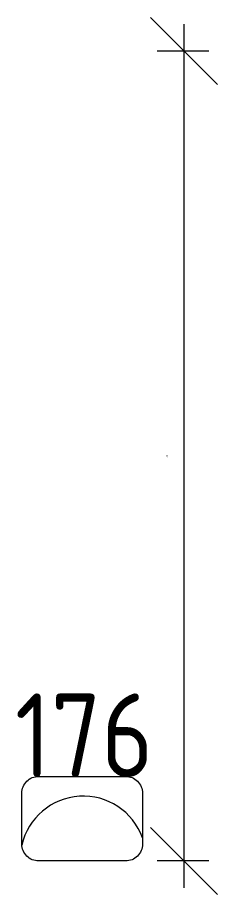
# Model space of a CAD drawing. Header units: millimetres. Extents: x 3050 to 430575, y -569542 to 36130.
# Drawn here: x 320360 to 320957, y -475472 to -472852 of the extents above; entities that cross this region are included whole.
import ezdxf

# ---------------------------------------------------------------- set-up
doc = ezdxf.new("R2010")
doc.units = ezdxf.units.MM
doc.layers.add('ТХ', color=5, linetype='Continuous', lineweight=5)
doc.layers.add('Уточнения', color=210, linetype='Continuous', lineweight=20)
doc.layers.add('ТХ_№ПОЗ', color=7, linetype='Continuous')
doc.styles.add('GOST Common_2', font='GOST_Common.ttf', dxfattribs={"width": 0.9, "height": 250})
doc.styles.add('GOST Common_3', font='GOST_Common.ttf', dxfattribs={"width": 0.9, "height": 2.5})
doc.dimstyles.new('TX-100', dxfattribs={"dimtxt": 200, "dimasz": 200, "dimexe": 80, "dimexo": 0, "dimgap": 50, "dimtad": 1, "dimtoh": 1, "dimdec": 0, "dimrnd": 10, "dimzin": 12, "dimtxsty": 'GOST Common_3', "dimblk": 'OBLIQUE', "dimcen": 1.5, "dimdle": 80, "dimclrd": 256, "dimclre": 256, "dimclrt": 256, "dimadec": 0, "dimazin": 0, "dimtfac": 1, "dimtdec": 0, "dimtmove": 0, "dimatfit": 3, "dimfxl": 1, "dimlwd": -1, "dimlwe": 15, "dimarcsym": 0})

# ---------------------------------------------------------------- blocks, each defined once
blk = doc.blocks.new('Электросушитель')
at = {"layer": 'ТХ'}
blk.add_lwpolyline([(14845.2, 10699.4), (15105, 10699.4, -0.414214), (15155, 10649.4), (15155, 10496.6, -0.414214), (15105, 10446.6), (14845.2, 10446.6, -0.414214), (14795.2, 10496.6), (14795.2, 10649.4, -0.414214)], format="xyb", close=True, dxfattribs=at)
blk.add_arc((14978.3, 10452.8), 187.6, 19.6167, 167.3478, dxfattribs=at)
blk = doc.blocks.new('_Oblique')
at = {"color": 0, "linetype": 'ByBlock', "lineweight": -2}
blk.add_line((-0.5, -0.5), (0.5, 0.5), dxfattribs=at)
blk = doc.blocks.new('*D12141')
at = {"layer": 'Defpoints', "color": 0, "transparency": 16777216}
for p in [(520716.6, -289632.2), (520641.8, -292051.9), (520716.6, -292051.9)]:
    blk.add_point(p, dxfattribs=at)
at = {"layer": 'ТХ', "transparency": 16777216}
blk.add_line((520641.8, -289552.2), (520641.8, -292131.9), dxfattribs=at)
at = {"layer": 'ТХ', "lineweight": 15, "transparency": 16777216}
for p, q in [((520716.6, -289632.2), (520561.8, -289632.2)), ((520716.6, -292051.9), (520561.8, -292051.9))]:
    blk.add_line(p, q, dxfattribs=at)
at = {"layer": 'ТХ', "transparency": 16777216, "xscale": 200, "yscale": 200, "zscale": 200}
for p, rotation in [((520641.8, -289632.2), 90), ((520641.8, -292051.9), 270)]:
    blk.add_blockref('_Oblique', p, dxfattribs=dict(at, rotation=rotation))
at = {"layer": 'ТХ', "transparency": 16777216, "insert": (520590.6, -290842.1), "char_height": 2.5, "attachment_point": 5, "rotation": 90, "style": 'GOST Common_3'}
blk.add_mtext('2420', dxfattribs=at)
blk = doc.blocks.new('ТХ1 4 этаж')
at = {"layer": 'ТХ'}
blk.add_blockref('Электросушитель', (505362.9, -302498.5), dxfattribs=at)
at = {"layer": 'ТХ_№ПОЗ', "insert": (520344.1, -291676.4), "char_height": 250, "width": 595, "attachment_point": 5, "line_spacing_factor": 1.139951, "style": 'GOST Common_2'}
blk.add_mtext('\\pxt4.23333,8.46667,12.7,16.93333,21.16667,25.4,29.63333,33.86667,38.1,42.33333,46.56667,50.8,55.03333,59.26667,63.5,67.73333,71.96667,76.2,80.43333,84.66667,88.9,93.13333,97.36667,101.6,105.83333,110.06667,114.3,118.53333,122.76667,127,131.23333,135.46667;176', dxfattribs=at)
at = {"layer": 'ТХ'}
dim = blk.add_linear_dim(base=(520641.8, -292051.9), p1=(520716.6, -289632.2), p2=(520716.6, -292051.9), angle=90, dimstyle='TX-100', dxfattribs=at)
dim.commit()
dim.dimension.update_dxf_attribs({"geometry": '*D12141', "text_midpoint": (520590.6, -290842.1)})

msp = doc.modelspace()

# ---------------------------------------------------------------- block references
at = {"layer": 'Уточнения', "lineweight": 50}
msp.add_blockref('ТХ1 4 этаж', (-199784.75, -183319.8), dxfattribs=at)

doc.saveas('drawing.dxf')
